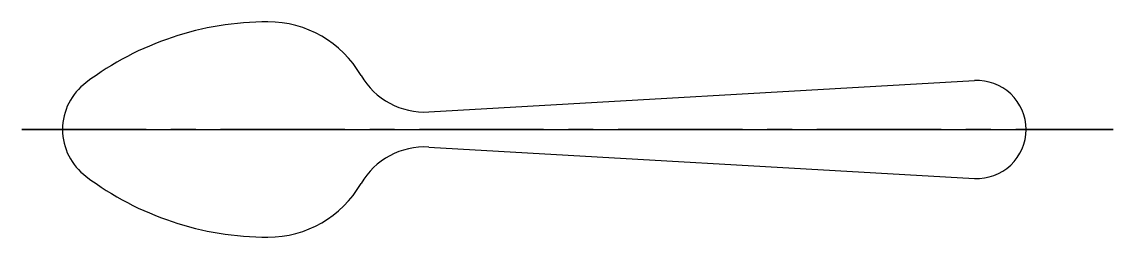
# Model space of a CAD drawing. Header units: millimetres. Extents: x 1480 to 1703, y 1478 to 1522.
import ezdxf

# ---------------------------------------------------------------- set-up
doc = ezdxf.new("R2010")
doc.units = ezdxf.units.MM
doc.header["$LTSCALE"] = 0.8
doc.linetypes.add('CENTER', pattern=[50.8, 31.75, -6.35, 6.35, -6.35])
doc.layers.add('centreline', color=92, linetype='CENTER', lineweight=35)

msp = doc.modelspace()

# ---------------------------------------------------------------- linework, layer by layer
for p, q in [((1562.86, 1503.6), (1674.43, 1509.98)), ((1479.67, 1500), (1530, 1500)), ((1530, 1500), (1675, 1500)), ((1675, 1500), (1702.8, 1500)), ((1562.86, 1496.4), (1674.43, 1490.02))]:
    msp.add_line(p, q)
for centre, radius, start, end in [((1530, 1460), 62, 90, 126.8699), ((1530, 1500), 22, 30.131, 90), ((1562, 1518.57), 15, 210.131, 273.2758), ((1500, 1500), 12, 126.8699, 180), ((1675, 1500), 10, 0, 93.2758), ((1500, 1500), 12, 180, 233.1301), ((1675, 1500), 10, 266.7242, 0), ((1562, 1481.43), 15, 86.7242, 149.869), ((1530, 1540), 62, 233.1301, 270), ((1530, 1500), 22, 270, 329.869)]:
    msp.add_arc(centre, radius, start, end)
at = {"layer": 'centreline'}
msp.add_line((1479.67, 1500), (1702.8, 1500), dxfattribs=at)

doc.saveas('drawing.dxf')
